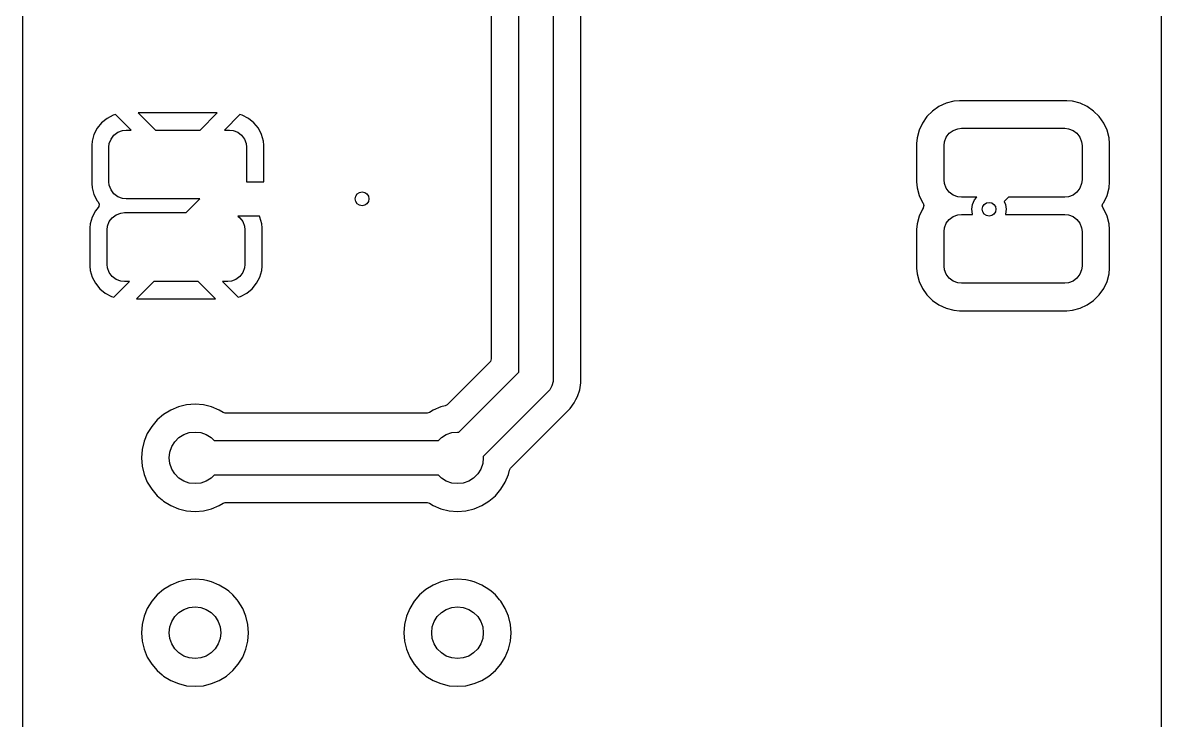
# Model space of a CAD drawing. Extents: x 4.9 to 6.2, y -5.56 to -1.26.
# Drawn here: x 4.904 to 6.205, y -3.149 to -2.352 of the extents above; entities that cross this region are included whole.
import ezdxf

# ---------------------------------------------------------------- set-up
doc = ezdxf.new("R2010")
doc.units = 0
doc.header["$MEASUREMENT"] = 0
doc.layers.add('BLACK', color=7, linetype='CONTINUOUS')

msp = doc.modelspace()

# ---------------------------------------------------------------- linework, layer by layer
at = {"layer": 'BLACK', "linetype": 'CONTINUOUS'}
for p, q in [((6.2047, -1.2637), (6.2047, -3.5365)), ((5.4705, -2.7513), (5.4705, -1.4843)), ((5.5098, -1.4843), (5.5098, -2.7594)), ((5.439, -1.5206), (5.439, -2.7362)), ((5.5414, -2.4899), (5.5414, -1.5206)), ((4.9035, -2.4547), (4.9035, -2.0509)), ((5.9588, -2.4438), (5.9507, -2.4476)), ((5.9675, -2.4415), (5.9588, -2.4438)), ((5.9588, -2.4438), (5.9588, -2.4438)), ((5.9741, -2.4409), (5.9675, -2.4415)), ((5.9675, -2.4415), (5.9675, -2.4415)), ((6.0967, -2.4409), (5.9741, -2.4409)), ((5.9741, -2.4409), (5.9741, -2.4409)), ((6.1034, -2.4415), (6.0967, -2.4409)), ((6.0967, -2.4409), (6.0967, -2.4409)), ((6.1121, -2.4438), (6.1034, -2.4415)), ((6.1034, -2.4415), (6.1034, -2.4415)), ((6.1202, -2.4476), (6.1121, -2.4438)), ((6.1121, -2.4438), (6.1121, -2.4438)), ((4.9035, -2.5863), (4.9035, -2.4547)), ((5.007, -2.4573), (4.9999, -2.4611)), ((5.0096, -2.4566), (5.007, -2.4573)), ((5.0274, -2.4744), (5.0096, -2.4566)), ((5.0096, -2.4566), (5.0096, -2.4566)), ((5.1258, -2.4547), (5.0356, -2.4547)), ((5.0356, -2.4547), (5.0553, -2.4744)), ((5.1062, -2.4744), (5.1258, -2.4547)), ((5.1518, -2.4566), (5.134, -2.4744)), ((5.1544, -2.4573), (5.1518, -2.4566)), ((5.1518, -2.4566), (5.1518, -2.4566)), ((5.1615, -2.4611), (5.1544, -2.4573)), ((5.937, -2.4591), (5.9319, -2.4664)), ((5.9433, -2.4528), (5.937, -2.4591)), ((5.9507, -2.4476), (5.9433, -2.4528)), ((5.9507, -2.4476), (5.9507, -2.4476)), ((6.1275, -2.4528), (6.1202, -2.4476)), ((6.1202, -2.4476), (6.1202, -2.4476)), ((6.1339, -2.4591), (6.1275, -2.4528)), ((6.139, -2.4664), (6.1339, -2.4591)), ((6.1339, -2.4591), (6.1339, -2.4591)), ((4.9937, -2.4661), (4.9886, -2.4723)), ((4.9999, -2.4611), (4.9937, -2.4661)), ((5.1677, -2.4661), (5.1615, -2.4611)), ((5.1728, -2.4723), (5.1677, -2.4661)), ((5.9319, -2.4664), (5.9281, -2.4745)), ((5.9319, -2.4664), (5.9319, -2.4664)), ((6.1428, -2.4745), (6.139, -2.4664)), ((4.9849, -2.4794), (4.9827, -2.4871)), ((4.9886, -2.4723), (4.9849, -2.4794)), ((5.0024, -2.4899), (5.0044, -2.4847)), ((5.0044, -2.4847), (5.0077, -2.4802)), ((5.0077, -2.4802), (5.0122, -2.4768)), ((5.0122, -2.4768), (5.0175, -2.4749)), ((5.0175, -2.4749), (5.0217, -2.4744)), ((5.0217, -2.4744), (5.0274, -2.4744)), ((5.0553, -2.4744), (5.1062, -2.4744)), ((5.134, -2.4744), (5.1398, -2.4744)), ((5.1398, -2.4744), (5.1439, -2.4749)), ((5.1439, -2.4749), (5.1492, -2.4768)), ((5.1492, -2.4768), (5.1537, -2.4802)), ((5.1537, -2.4802), (5.157, -2.4847)), ((5.157, -2.4847), (5.159, -2.4899)), ((5.1765, -2.4794), (5.1728, -2.4723)), ((5.1787, -2.4871), (5.1765, -2.4794)), ((5.9258, -2.4832), (5.9252, -2.4899)), ((5.9281, -2.4745), (5.9258, -2.4832)), ((5.9258, -2.4832), (5.9258, -2.4832)), ((5.9281, -2.4745), (5.9281, -2.4745)), ((5.9571, -2.4879), (5.9591, -2.4827)), ((5.9591, -2.4827), (5.9625, -2.4782)), ((5.9625, -2.4782), (5.9669, -2.4748)), ((5.9669, -2.4748), (5.9722, -2.4729)), ((5.9722, -2.4729), (5.9764, -2.4724)), ((5.9764, -2.4724), (6.0945, -2.4724)), ((6.0945, -2.4724), (6.0987, -2.4729)), ((6.0987, -2.4729), (6.1039, -2.4748)), ((6.1039, -2.4748), (6.1084, -2.4782)), ((6.1084, -2.4782), (6.1118, -2.4827)), ((6.1118, -2.4827), (6.1137, -2.4879)), ((6.1451, -2.4832), (6.1428, -2.4745)), ((6.1457, -2.4899), (6.1451, -2.4832)), ((4.9827, -2.4871), (4.9823, -2.4918)), ((4.9823, -2.4918), (4.9823, -2.5357)), ((4.9827, -2.4871), (4.9827, -2.4871)), ((5.002, -2.4941), (5.0024, -2.4899)), ((5.002, -2.5335), (5.002, -2.4941)), ((5.159, -2.4899), (5.1594, -2.4941)), ((5.1594, -2.4941), (5.1594, -2.5335)), ((5.1791, -2.4918), (5.1787, -2.4871)), ((5.1787, -2.4871), (5.1787, -2.4871)), ((5.1791, -2.5335), (5.1791, -2.4918)), ((5.1791, -2.4918), (5.1791, -2.4918)), ((5.5414, -2.7635), (5.5414, -2.4899)), ((5.9252, -2.4899), (5.9252, -2.5337)), ((5.9567, -2.4921), (5.9571, -2.4879)), ((5.9567, -2.5315), (5.9567, -2.4921)), ((6.1137, -2.4879), (6.1142, -2.4921)), ((6.1142, -2.4921), (6.1142, -2.5315)), ((6.1457, -2.5337), (6.1457, -2.4899)), ((4.9823, -2.5357), (4.9827, -2.5404)), ((5.0024, -2.5376), (5.002, -2.5335)), ((5.1594, -2.5335), (5.1791, -2.5335)), ((5.9252, -2.5337), (5.9258, -2.5404)), ((5.9571, -2.5357), (5.9567, -2.5315)), ((5.9591, -2.5409), (5.9571, -2.5357)), ((6.1137, -2.5357), (6.1118, -2.5409)), ((6.1142, -2.5315), (6.1137, -2.5357)), ((6.1451, -2.5404), (6.1457, -2.5337)), ((4.9827, -2.5404), (4.9827, -2.5404)), ((4.9827, -2.5404), (4.9849, -2.5481)), ((4.9849, -2.5481), (4.9886, -2.5552)), ((5.0044, -2.5429), (5.0024, -2.5376)), ((5.0077, -2.5474), (5.0044, -2.5429)), ((5.0122, -2.5507), (5.0077, -2.5474)), ((5.9258, -2.5404), (5.9258, -2.5404)), ((5.9258, -2.5404), (5.9281, -2.5491)), ((5.9281, -2.5491), (5.9281, -2.5491)), ((5.9281, -2.5491), (5.9319, -2.5572)), ((5.9625, -2.5454), (5.9591, -2.5409)), ((5.9669, -2.5488), (5.9625, -2.5454)), ((5.9722, -2.5507), (5.9669, -2.5488)), ((6.1039, -2.5488), (6.0987, -2.5507)), ((6.1084, -2.5454), (6.1039, -2.5488)), ((6.1118, -2.5409), (6.1084, -2.5454)), ((6.139, -2.5572), (6.1428, -2.5491)), ((6.1428, -2.5491), (6.1451, -2.5404)), ((4.9898, -2.5629), (4.9866, -2.5668)), ((4.9886, -2.5552), (4.9898, -2.5567)), ((4.9898, -2.5567), (4.9909, -2.5593)), ((4.9904, -2.562), (4.9898, -2.5629)), ((4.9909, -2.5593), (4.9904, -2.562)), ((5.0175, -2.5527), (5.0122, -2.5507)), ((5.0217, -2.5531), (5.0175, -2.5527)), ((5.106, -2.5531), (5.0217, -2.5531)), ((5.0903, -2.5689), (5.106, -2.5531)), ((5.9319, -2.5572), (5.9319, -2.5572)), ((5.9319, -2.5572), (5.9326, -2.5582)), ((5.9326, -2.5582), (5.9335, -2.5608)), ((5.9335, -2.5608), (5.9328, -2.5635)), ((5.9764, -2.5512), (5.9722, -2.5507)), ((5.994, -2.5512), (5.9764, -2.5512)), ((5.9882, -2.565), (5.989, -2.5594)), ((5.989, -2.5594), (5.9913, -2.5543)), ((5.9913, -2.5543), (5.994, -2.5512)), ((6.03, -2.5512), (6.0252, -2.556)), ((6.0252, -2.556), (6.0268, -2.5594)), ((6.0268, -2.5594), (6.0276, -2.565)), ((6.0945, -2.5512), (6.03, -2.5512)), ((6.0987, -2.5507), (6.0945, -2.5512)), ((6.1374, -2.5612), (6.1381, -2.5585)), ((6.1383, -2.5638), (6.1374, -2.5612)), ((6.1381, -2.5585), (6.1383, -2.5582)), ((6.1383, -2.5582), (6.139, -2.5572)), ((4.9829, -2.5739), (4.9807, -2.5816)), ((4.9866, -2.5668), (4.9829, -2.5739)), ((5.0024, -2.5791), (5.0058, -2.5747)), ((5.0058, -2.5747), (5.0103, -2.5713)), ((5.0103, -2.5713), (5.0155, -2.5693)), ((5.0155, -2.5693), (5.0197, -2.5689)), ((5.0197, -2.5689), (5.0903, -2.5689)), ((5.1493, -2.5728), (5.1517, -2.5747)), ((5.174, -2.5728), (5.1493, -2.5728)), ((5.1517, -2.5747), (5.1551, -2.5791)), ((5.1745, -2.5739), (5.174, -2.5728)), ((5.1767, -2.5816), (5.1745, -2.5739)), ((5.9281, -2.573), (5.9258, -2.5816)), ((5.9319, -2.5649), (5.9281, -2.573)), ((5.9281, -2.573), (5.9281, -2.573)), ((5.9326, -2.5638), (5.9319, -2.5649)), ((5.9319, -2.5649), (5.9319, -2.5649)), ((5.9328, -2.5635), (5.9326, -2.5638)), ((5.9625, -2.5766), (5.9669, -2.5733)), ((5.9669, -2.5733), (5.9722, -2.5713)), ((5.9722, -2.5713), (5.9764, -2.5709)), ((5.9764, -2.5709), (5.9892, -2.5709)), ((5.989, -2.5705), (5.9882, -2.565)), ((5.9892, -2.5709), (5.989, -2.5705)), ((6.0268, -2.5705), (6.0266, -2.5709)), ((6.0266, -2.5709), (6.0945, -2.5709)), ((6.0276, -2.565), (6.0268, -2.5705)), ((6.0945, -2.5709), (6.0987, -2.5713)), ((6.0987, -2.5713), (6.1039, -2.5733)), ((6.1039, -2.5733), (6.1084, -2.5766)), ((6.139, -2.5649), (6.1383, -2.5638)), ((6.1428, -2.573), (6.139, -2.5649)), ((6.1451, -2.5816), (6.1428, -2.573)), ((4.9035, -2.6673), (4.9035, -2.5863)), ((4.9807, -2.5816), (4.9803, -2.5863)), ((4.9803, -2.5863), (4.9803, -2.6302)), ((4.9807, -2.5816), (4.9807, -2.5816)), ((5, -2.5886), (5.0004, -2.5844)), ((5, -2.628), (5, -2.5886)), ((5.0004, -2.5844), (5.0024, -2.5791)), ((5.1551, -2.5791), (5.157, -2.5844)), ((5.157, -2.5844), (5.1575, -2.5886)), ((5.1575, -2.5886), (5.1575, -2.628)), ((5.1772, -2.5863), (5.1767, -2.5816)), ((5.1767, -2.5816), (5.1767, -2.5816)), ((5.1772, -2.6302), (5.1772, -2.5863)), ((5.1772, -2.5863), (5.1772, -2.5863)), ((5.9258, -2.5816), (5.9252, -2.5883)), ((5.9252, -2.5883), (5.9252, -2.6322)), ((5.9258, -2.5816), (5.9258, -2.5816)), ((5.9567, -2.5906), (5.9571, -2.5864)), ((5.9571, -2.5864), (5.9591, -2.5811)), ((5.9591, -2.5811), (5.9625, -2.5766)), ((6.1084, -2.5766), (6.1118, -2.5811)), ((6.1118, -2.5811), (6.1137, -2.5864)), ((6.1137, -2.5864), (6.1142, -2.5906)), ((6.1457, -2.5883), (6.1451, -2.5816)), ((6.1457, -2.6322), (6.1457, -2.5883)), ((5.9567, -2.6299), (5.9567, -2.5906)), ((6.1142, -2.5906), (6.1142, -2.6299)), ((5.0004, -2.6321), (5, -2.628)), ((5.1575, -2.628), (5.157, -2.6321)), ((4.9803, -2.6302), (4.9807, -2.6349)), ((4.9807, -2.6349), (4.9807, -2.6349)), ((4.9807, -2.6349), (4.9829, -2.6426)), ((5.0024, -2.6374), (5.0004, -2.6321)), ((5.0058, -2.6419), (5.0024, -2.6374)), ((5.1551, -2.6374), (5.1517, -2.6419)), ((5.157, -2.6321), (5.1551, -2.6374)), ((5.1745, -2.6426), (5.1767, -2.6349)), ((5.1767, -2.6349), (5.1772, -2.6302)), ((5.1767, -2.6349), (5.1767, -2.6349)), ((5.1772, -2.6302), (5.1772, -2.6302)), ((5.9252, -2.6322), (5.9258, -2.6388)), ((5.9258, -2.6388), (5.9258, -2.6388)), ((5.9258, -2.6388), (5.9281, -2.6475)), ((5.9571, -2.6341), (5.9567, -2.6299)), ((5.9591, -2.6394), (5.9571, -2.6341)), ((5.9625, -2.6438), (5.9591, -2.6394)), ((6.1118, -2.6394), (6.1084, -2.6438)), ((6.1137, -2.6341), (6.1118, -2.6394)), ((6.1142, -2.6299), (6.1137, -2.6341)), ((6.1428, -2.6475), (6.1451, -2.6388)), ((6.1451, -2.6388), (6.1457, -2.6322)), ((4.9829, -2.6426), (4.9866, -2.6497)), ((4.9866, -2.6497), (4.9917, -2.6559)), ((5.0103, -2.6452), (5.0058, -2.6419)), ((5.0076, -2.6655), (5.0255, -2.6476)), ((5.0155, -2.6472), (5.0103, -2.6452)), ((5.0197, -2.6476), (5.0155, -2.6472)), ((5.0255, -2.6476), (5.0197, -2.6476)), ((5.0533, -2.6476), (5.0336, -2.6673)), ((5.1042, -2.6476), (5.0533, -2.6476)), ((5.1239, -2.6673), (5.1042, -2.6476)), ((5.1378, -2.6476), (5.132, -2.6476)), ((5.132, -2.6476), (5.1498, -2.6655)), ((5.142, -2.6472), (5.1378, -2.6476)), ((5.1472, -2.6452), (5.142, -2.6472)), ((5.1517, -2.6419), (5.1472, -2.6452)), ((5.1658, -2.6559), (5.1708, -2.6497)), ((5.1708, -2.6497), (5.1745, -2.6426)), ((5.9281, -2.6475), (5.9281, -2.6475)), ((5.9281, -2.6475), (5.9319, -2.6556)), ((5.9669, -2.6472), (5.9625, -2.6438)), ((5.9722, -2.6492), (5.9669, -2.6472)), ((5.9764, -2.6496), (5.9722, -2.6492)), ((6.0945, -2.6496), (5.9764, -2.6496)), ((6.0987, -2.6492), (6.0945, -2.6496)), ((6.1039, -2.6472), (6.0987, -2.6492)), ((6.1084, -2.6438), (6.1039, -2.6472)), ((6.139, -2.6556), (6.1428, -2.6475)), ((4.9035, -3.0492), (4.9035, -2.6673)), ((4.9917, -2.6559), (4.9979, -2.661)), ((4.9979, -2.661), (5.005, -2.6647)), ((5.005, -2.6647), (5.0076, -2.6655)), ((5.0076, -2.6655), (5.0076, -2.6655)), ((5.0336, -2.6673), (5.1239, -2.6673)), ((5.0336, -2.6673), (5.0336, -2.6673)), ((5.1239, -2.6673), (5.1239, -2.6673)), ((5.1498, -2.6655), (5.1525, -2.6647)), ((5.1498, -2.6655), (5.1498, -2.6655)), ((5.1525, -2.6647), (5.1596, -2.661)), ((5.1596, -2.661), (5.1658, -2.6559)), ((5.9319, -2.6556), (5.9319, -2.6556)), ((5.9319, -2.6556), (5.937, -2.663)), ((5.937, -2.663), (5.9433, -2.6693)), ((6.1275, -2.6693), (6.1339, -2.663)), ((6.1339, -2.663), (6.139, -2.6556)), ((5.9433, -2.6693), (5.9433, -2.6693)), ((5.9433, -2.6693), (5.9507, -2.6744)), ((5.9507, -2.6744), (5.9588, -2.6782)), ((5.9588, -2.6782), (5.9675, -2.6805)), ((6.1034, -2.6805), (6.1121, -2.6782)), ((6.1121, -2.6782), (6.1202, -2.6744)), ((6.1202, -2.6744), (6.1275, -2.6693)), ((5.9675, -2.6805), (5.9741, -2.6811)), ((5.9741, -2.6811), (5.9741, -2.6811)), ((5.9741, -2.6811), (5.9741, -2.6811)), ((5.9741, -2.6811), (6.0967, -2.6811)), ((6.0967, -2.6811), (6.1034, -2.6805)), ((6.0967, -2.6811), (6.0967, -2.6811)), ((5.4375, -2.7397), (5.3887, -2.7885)), ((5.4382, -2.7389), (5.4375, -2.7397)), ((5.439, -2.7362), (5.4382, -2.7389)), ((5.4019, -2.8199), (5.4705, -2.7513)), ((5.5058, -2.7714), (5.5041, -2.7734)), ((5.5083, -2.767), (5.5058, -2.7714)), ((5.5058, -2.7714), (5.5058, -2.7714)), ((5.5097, -2.762), (5.5083, -2.767)), ((5.5098, -2.7594), (5.5097, -2.762)), ((5.5097, -2.762), (5.5097, -2.762)), ((5.5376, -2.7791), (5.5401, -2.7714)), ((5.5401, -2.7714), (5.5414, -2.7635)), ((5.5041, -2.7734), (5.4298, -2.8477)), ((5.5339, -2.7863), (5.5358, -2.7827)), ((5.5358, -2.7827), (5.5376, -2.7791)), ((5.0726, -2.7947), (5.0644, -2.7997)), ((5.0815, -2.791), (5.0726, -2.7947)), ((5.0908, -2.7887), (5.0815, -2.791)), ((5.0815, -2.791), (5.0815, -2.791)), ((5.1004, -2.788), (5.0908, -2.7887)), ((5.0908, -2.7887), (5.0908, -2.7887)), ((5.11, -2.7887), (5.1004, -2.788)), ((5.1131, -2.7895), (5.11, -2.7887)), ((5.11, -2.7887), (5.11, -2.7887)), ((5.11, -2.7887), (5.11, -2.7887)), ((5.1193, -2.791), (5.1131, -2.7895)), ((5.1282, -2.7947), (5.1193, -2.791)), ((5.1193, -2.791), (5.1193, -2.791)), ((5.1325, -2.7973), (5.1282, -2.7947)), ((5.135, -2.798), (5.1325, -2.7973)), ((5.3683, -2.7973), (5.3657, -2.798)), ((5.3726, -2.7947), (5.3683, -2.7973)), ((5.3815, -2.791), (5.3726, -2.7947)), ((5.3726, -2.7947), (5.3726, -2.7947)), ((5.3864, -2.7898), (5.3815, -2.791)), ((5.3815, -2.791), (5.3815, -2.791)), ((5.3887, -2.7885), (5.3864, -2.7898)), ((5.4611, -2.8609), (5.5292, -2.7928)), ((5.5292, -2.7928), (5.5339, -2.7863)), ((5.0571, -2.8059), (5.0509, -2.8132)), ((5.0644, -2.7997), (5.0571, -2.8059)), ((5.0644, -2.7997), (5.0644, -2.7997)), ((5.3657, -2.798), (5.135, -2.798)), ((5.0458, -2.8214), (5.0422, -2.8303)), ((5.0509, -2.8132), (5.0458, -2.8214)), ((5.0509, -2.8132), (5.0509, -2.8132)), ((5.082, -2.8261), (5.0876, -2.8226)), ((5.0876, -2.8226), (5.0938, -2.8204)), ((5.0938, -2.8204), (5.1004, -2.8197)), ((5.1004, -2.8197), (5.107, -2.8204)), ((5.107, -2.8204), (5.1132, -2.8226)), ((5.1132, -2.8226), (5.1188, -2.8261)), ((5.382, -2.8261), (5.3876, -2.8226)), ((5.3876, -2.8226), (5.3938, -2.8204)), ((5.3938, -2.8204), (5.4004, -2.8197)), ((5.4004, -2.8197), (5.4019, -2.8199)), ((5.0422, -2.8303), (5.0399, -2.8396)), ((5.0716, -2.8426), (5.0738, -2.8364)), ((5.0738, -2.8364), (5.0773, -2.8308)), ((5.0773, -2.8308), (5.082, -2.8261)), ((5.1188, -2.8261), (5.1222, -2.8295)), ((5.1222, -2.8295), (5.3786, -2.8295)), ((5.3786, -2.8295), (5.382, -2.8261)), ((5.0399, -2.8396), (5.0392, -2.8492)), ((5.0392, -2.8492), (5.0399, -2.8588)), ((5.0709, -2.8492), (5.0716, -2.8426)), ((5.0716, -2.8558), (5.0709, -2.8492)), ((5.4299, -2.8492), (5.4292, -2.8558)), ((5.4298, -2.8477), (5.4299, -2.8492)), ((5.0399, -2.8588), (5.0399, -2.8588)), ((5.0399, -2.8588), (5.0399, -2.8588)), ((5.0399, -2.8588), (5.0422, -2.8681)), ((5.0738, -2.862), (5.0716, -2.8558)), ((5.0773, -2.8676), (5.0738, -2.862)), ((5.427, -2.862), (5.4235, -2.8676)), ((5.4292, -2.8558), (5.427, -2.862)), ((5.4598, -2.8632), (5.4611, -2.8609)), ((5.0422, -2.8681), (5.0422, -2.8681)), ((5.0422, -2.8681), (5.0422, -2.8681)), ((5.0422, -2.8681), (5.0458, -2.877)), ((5.082, -2.8723), (5.0773, -2.8676)), ((5.0876, -2.8758), (5.082, -2.8723)), ((5.1188, -2.8723), (5.1132, -2.8758)), ((5.1222, -2.8689), (5.1188, -2.8723)), ((5.3786, -2.8689), (5.1222, -2.8689)), ((5.382, -2.8723), (5.3786, -2.8689)), ((5.3876, -2.8758), (5.382, -2.8723)), ((5.4188, -2.8723), (5.4132, -2.8758)), ((5.4235, -2.8676), (5.4188, -2.8723)), ((5.455, -2.877), (5.4586, -2.8681)), ((5.4586, -2.8681), (5.4598, -2.8632)), ((5.4586, -2.8681), (5.4586, -2.8681)), ((5.0458, -2.877), (5.0509, -2.8852)), ((5.0509, -2.8852), (5.0509, -2.8852)), ((5.0509, -2.8852), (5.0509, -2.8852)), ((5.0509, -2.8852), (5.0571, -2.8925)), ((5.0938, -2.878), (5.0876, -2.8758)), ((5.1004, -2.8787), (5.0938, -2.878)), ((5.107, -2.878), (5.1004, -2.8787)), ((5.1132, -2.8758), (5.107, -2.878)), ((5.3938, -2.878), (5.3876, -2.8758)), ((5.4004, -2.8787), (5.3938, -2.878)), ((5.407, -2.878), (5.4004, -2.8787)), ((5.4132, -2.8758), (5.407, -2.878)), ((5.4437, -2.8925), (5.4499, -2.8852)), ((5.4499, -2.8852), (5.455, -2.877)), ((5.455, -2.877), (5.455, -2.877)), ((5.0571, -2.8925), (5.0628, -2.8973)), ((5.0628, -2.8973), (5.0644, -2.8988)), ((5.0644, -2.8988), (5.0644, -2.8988)), ((5.0644, -2.8988), (5.0726, -2.9038)), ((5.1282, -2.9038), (5.1325, -2.9011)), ((5.1325, -2.9011), (5.135, -2.9004)), ((5.135, -2.9004), (5.3657, -2.9004)), ((5.3657, -2.9004), (5.3683, -2.9011)), ((5.3683, -2.9011), (5.3726, -2.9038)), ((5.4282, -2.9038), (5.4364, -2.8988)), ((5.4364, -2.8988), (5.4437, -2.8925)), ((5.0726, -2.9038), (5.0815, -2.9074)), ((5.0815, -2.9074), (5.0815, -2.9074)), ((5.0815, -2.9074), (5.0815, -2.9074)), ((5.0815, -2.9074), (5.0815, -2.9074)), ((5.0815, -2.9074), (5.0908, -2.9097)), ((5.0908, -2.9097), (5.1004, -2.9104)), ((5.1004, -2.9104), (5.11, -2.9097)), ((5.11, -2.9097), (5.1193, -2.9074)), ((5.1193, -2.9074), (5.1282, -2.9038)), ((5.3726, -2.9038), (5.3815, -2.9074)), ((5.3815, -2.9074), (5.3815, -2.9074)), ((5.3815, -2.9074), (5.3815, -2.9074)), ((5.3815, -2.9074), (5.3815, -2.9074)), ((5.3815, -2.9074), (5.3908, -2.9097)), ((5.3908, -2.9097), (5.4004, -2.9104)), ((5.4004, -2.9104), (5.41, -2.9097)), ((5.41, -2.9097), (5.4193, -2.9074)), ((5.4193, -2.9074), (5.4282, -2.9038)), ((5.0815, -2.991), (5.0726, -2.9947)), ((5.0908, -2.9887), (5.0815, -2.991)), ((5.1004, -2.988), (5.0908, -2.9887)), ((5.11, -2.9887), (5.1004, -2.988)), ((5.1152, -2.99), (5.11, -2.9887)), ((5.11, -2.9887), (5.11, -2.9887)), ((5.11, -2.9887), (5.11, -2.9887)), ((5.1193, -2.991), (5.1152, -2.99)), ((5.1282, -2.9947), (5.1193, -2.991)), ((5.1193, -2.991), (5.1193, -2.991)), ((5.3815, -2.991), (5.3726, -2.9947)), ((5.3908, -2.9887), (5.3815, -2.991)), ((5.4004, -2.988), (5.3908, -2.9887)), ((5.41, -2.9887), (5.4004, -2.988)), ((5.4152, -2.99), (5.41, -2.9887)), ((5.41, -2.9887), (5.41, -2.9887)), ((5.41, -2.9887), (5.41, -2.9887)), ((5.4193, -2.991), (5.4152, -2.99)), ((5.4282, -2.9947), (5.4193, -2.991)), ((5.4193, -2.991), (5.4193, -2.991)), ((5.0644, -2.9997), (5.0571, -3.0059)), ((5.0726, -2.9947), (5.0644, -2.9997)), ((5.0644, -2.9997), (5.0644, -2.9997)), ((5.1364, -2.9997), (5.1282, -2.9947)), ((5.1389, -3.0018), (5.1364, -2.9997)), ((5.1364, -2.9997), (5.1364, -2.9997)), ((5.1437, -3.0059), (5.1389, -3.0018)), ((5.3644, -2.9997), (5.3571, -3.0059)), ((5.3726, -2.9947), (5.3644, -2.9997)), ((5.3644, -2.9997), (5.3644, -2.9997)), ((5.4364, -2.9997), (5.4282, -2.9947)), ((5.4389, -3.0018), (5.4364, -2.9997)), ((5.4364, -2.9997), (5.4364, -2.9997)), ((5.4437, -3.0059), (5.4389, -3.0018)), ((5.0509, -3.0132), (5.0458, -3.0214)), ((5.0571, -3.0059), (5.0509, -3.0132)), ((5.0509, -3.0132), (5.0509, -3.0132)), ((5.1485, -3.0116), (5.1437, -3.0059)), ((5.1499, -3.0132), (5.1485, -3.0116)), ((5.155, -3.0214), (5.1499, -3.0132)), ((5.1499, -3.0132), (5.1499, -3.0132)), ((5.3509, -3.0132), (5.3458, -3.0214)), ((5.3571, -3.0059), (5.3509, -3.0132)), ((5.3509, -3.0132), (5.3509, -3.0132)), ((5.4485, -3.0116), (5.4437, -3.0059)), ((5.4499, -3.0132), (5.4485, -3.0116)), ((5.455, -3.0214), (5.4499, -3.0132)), ((5.4499, -3.0132), (5.4499, -3.0132)), ((5.0422, -3.0303), (5.0399, -3.0396)), ((5.0458, -3.0214), (5.0422, -3.0303)), ((5.0738, -3.0364), (5.0773, -3.0308)), ((5.0773, -3.0308), (5.082, -3.0261)), ((5.082, -3.0261), (5.0876, -3.0226)), ((5.0876, -3.0226), (5.0938, -3.0204)), ((5.0938, -3.0204), (5.1004, -3.0197)), ((5.1004, -3.0197), (5.107, -3.0204)), ((5.107, -3.0204), (5.1132, -3.0226)), ((5.1132, -3.0226), (5.1188, -3.0261)), ((5.1188, -3.0261), (5.1235, -3.0308)), ((5.1235, -3.0308), (5.127, -3.0364)), ((5.1586, -3.0303), (5.155, -3.0214)), ((5.155, -3.0214), (5.155, -3.0214)), ((5.1609, -3.0396), (5.1586, -3.0303)), ((5.3422, -3.0303), (5.3399, -3.0396)), ((5.3458, -3.0214), (5.3422, -3.0303)), ((5.3738, -3.0364), (5.3773, -3.0308)), ((5.3773, -3.0308), (5.382, -3.0261)), ((5.382, -3.0261), (5.3876, -3.0226)), ((5.3876, -3.0226), (5.3938, -3.0204)), ((5.3938, -3.0204), (5.4004, -3.0197)), ((5.4004, -3.0197), (5.407, -3.0204)), ((5.407, -3.0204), (5.4132, -3.0226)), ((5.4132, -3.0226), (5.4188, -3.0261)), ((5.4188, -3.0261), (5.4235, -3.0308)), ((5.4235, -3.0308), (5.427, -3.0364)), ((5.4586, -3.0303), (5.455, -3.0214)), ((5.455, -3.0214), (5.455, -3.0214)), ((5.4609, -3.0396), (5.4586, -3.0303)), ((5.0399, -3.0396), (5.0392, -3.0492)), ((5.0709, -3.0492), (5.0716, -3.0426)), ((5.0716, -3.0426), (5.0738, -3.0364)), ((5.127, -3.0364), (5.1292, -3.0426)), ((5.1292, -3.0426), (5.1299, -3.0492)), ((5.1616, -3.0492), (5.1609, -3.0396)), ((5.3399, -3.0396), (5.3392, -3.0492)), ((5.3709, -3.0492), (5.3716, -3.0426)), ((5.3716, -3.0426), (5.3738, -3.0364)), ((5.427, -3.0364), (5.4292, -3.0426)), ((5.4292, -3.0426), (5.4299, -3.0492)), ((5.4616, -3.0492), (5.4609, -3.0396)), ((4.9035, -3.2492), (4.9035, -3.0492)), ((5.0392, -3.0492), (5.0399, -3.0588)), ((5.0716, -3.0558), (5.0709, -3.0492)), ((5.0738, -3.062), (5.0716, -3.0558)), ((5.1292, -3.0558), (5.127, -3.062)), ((5.1299, -3.0492), (5.1292, -3.0558)), ((5.1609, -3.0588), (5.1616, -3.0492)), ((5.3392, -3.0492), (5.3399, -3.0588)), ((5.3716, -3.0558), (5.3709, -3.0492)), ((5.3738, -3.062), (5.3716, -3.0558)), ((5.4292, -3.0558), (5.427, -3.062)), ((5.4299, -3.0492), (5.4292, -3.0558)), ((5.4609, -3.0588), (5.4616, -3.0492)), ((5.0399, -3.0588), (5.0422, -3.0681)), ((5.0422, -3.0681), (5.0458, -3.077)), ((5.0773, -3.0676), (5.0738, -3.062)), ((5.082, -3.0723), (5.0773, -3.0676)), ((5.1235, -3.0676), (5.1188, -3.0723)), ((5.127, -3.062), (5.1235, -3.0676)), ((5.155, -3.077), (5.1586, -3.0681)), ((5.1586, -3.0681), (5.1609, -3.0588)), ((5.3399, -3.0588), (5.3422, -3.0681)), ((5.3422, -3.0681), (5.3458, -3.077)), ((5.3773, -3.0676), (5.3738, -3.062)), ((5.382, -3.0723), (5.3773, -3.0676)), ((5.4235, -3.0676), (5.4188, -3.0723)), ((5.427, -3.062), (5.4235, -3.0676)), ((5.455, -3.077), (5.4586, -3.0681)), ((5.4586, -3.0681), (5.4609, -3.0588)), ((5.0458, -3.077), (5.0509, -3.0852)), ((5.0876, -3.0758), (5.082, -3.0723)), ((5.0938, -3.078), (5.0876, -3.0758)), ((5.1004, -3.0787), (5.0938, -3.078)), ((5.107, -3.078), (5.1004, -3.0787)), ((5.1132, -3.0758), (5.107, -3.078)), ((5.1188, -3.0723), (5.1132, -3.0758)), ((5.1499, -3.0852), (5.155, -3.077)), ((5.3458, -3.077), (5.3509, -3.0852)), ((5.3876, -3.0758), (5.382, -3.0723)), ((5.3938, -3.078), (5.3876, -3.0758)), ((5.4004, -3.0787), (5.3938, -3.078)), ((5.407, -3.078), (5.4004, -3.0787)), ((5.4132, -3.0758), (5.407, -3.078)), ((5.4188, -3.0723), (5.4132, -3.0758)), ((5.4499, -3.0852), (5.455, -3.077)), ((5.0509, -3.0852), (5.0509, -3.0852)), ((5.0509, -3.0852), (5.0509, -3.0852)), ((5.0509, -3.0852), (5.0571, -3.0925)), ((5.0571, -3.0925), (5.0628, -3.0973)), ((5.1364, -3.0988), (5.1437, -3.0925)), ((5.1437, -3.0925), (5.1499, -3.0852)), ((5.3509, -3.0852), (5.3509, -3.0852)), ((5.3509, -3.0852), (5.3509, -3.0852)), ((5.3509, -3.0852), (5.3571, -3.0925)), ((5.3571, -3.0925), (5.3628, -3.0973)), ((5.4364, -3.0988), (5.4437, -3.0925)), ((5.4437, -3.0925), (5.4499, -3.0852)), ((5.0628, -3.0973), (5.0644, -3.0988)), ((5.0644, -3.0988), (5.0644, -3.0988)), ((5.0644, -3.0988), (5.0726, -3.1038)), ((5.0726, -3.1038), (5.0815, -3.1074)), ((5.0815, -3.1074), (5.0815, -3.1074)), ((5.0815, -3.1074), (5.0815, -3.1074)), ((5.0815, -3.1074), (5.0815, -3.1074)), ((5.0815, -3.1074), (5.0908, -3.1097)), ((5.0908, -3.1097), (5.1004, -3.1104)), ((5.1004, -3.1104), (5.11, -3.1097)), ((5.11, -3.1097), (5.1193, -3.1074)), ((5.1193, -3.1074), (5.1282, -3.1038)), ((5.1282, -3.1038), (5.1364, -3.0988)), ((5.3628, -3.0973), (5.3644, -3.0988)), ((5.3644, -3.0988), (5.3644, -3.0988)), ((5.3644, -3.0988), (5.3726, -3.1038)), ((5.3726, -3.1038), (5.3815, -3.1074)), ((5.3815, -3.1074), (5.3815, -3.1074)), ((5.3815, -3.1074), (5.3815, -3.1074)), ((5.3815, -3.1074), (5.3815, -3.1074)), ((5.3815, -3.1074), (5.3908, -3.1097)), ((5.3908, -3.1097), (5.4004, -3.1104)), ((5.4004, -3.1104), (5.41, -3.1097)), ((5.41, -3.1097), (5.4193, -3.1074)), ((5.4193, -3.1074), (5.4282, -3.1038)), ((5.4282, -3.1038), (5.4364, -3.0988))]:
    msp.add_line(p, q, dxfattribs=at)
at = {"layer": 'BLACK'}
for centre in [(5.2913, -2.5531), (6.0079, -2.565)]:
    msp.add_circle(centre, 0.00787, dxfattribs=at)

doc.saveas('drawing.dxf')
